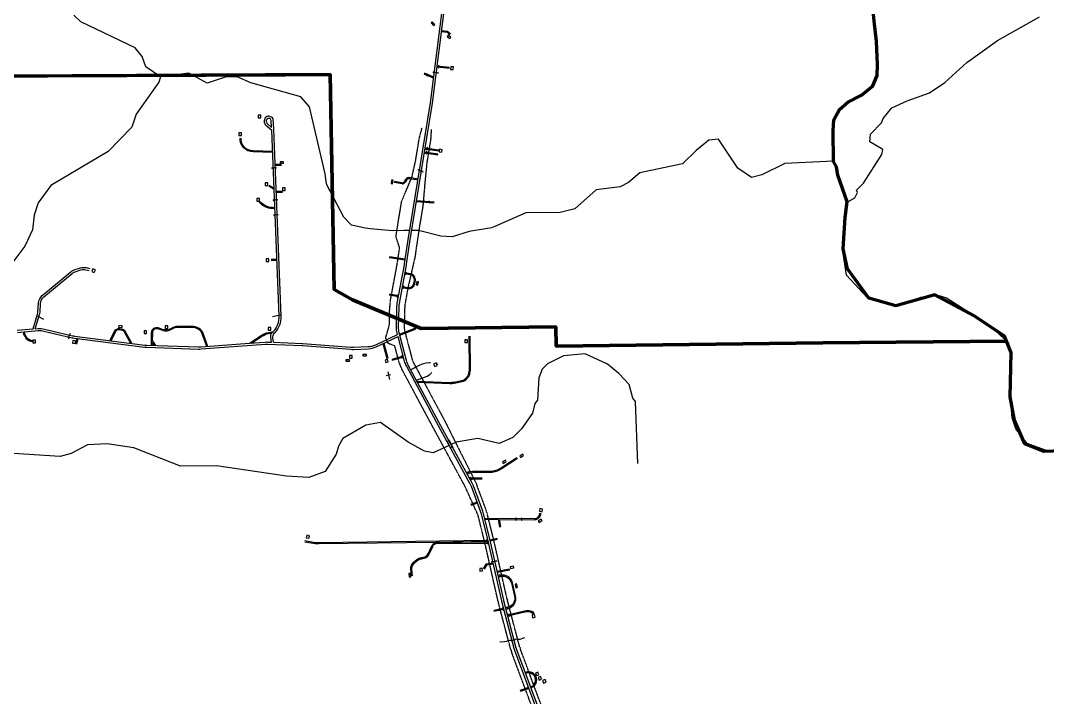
# Model space of a CAD drawing. Header units: inches. Extents: x 2666812 to 2767151, y 580083 to 705712.
# Drawn here: x 2696405 to 2706359, y 670407 to 676969 of the extents above; entities that cross this region are included whole.
import ezdxf

# ---------------------------------------------------------------- set-up
doc = ezdxf.new("R2010")
doc.units = ezdxf.units.IN
doc.header["$MEASUREMENT"] = 0
doc.linetypes.add('PHANTOM', pattern=[2.5, 1.25, -0.25, 0.25, -0.25, 0.25, -0.25])
for name, color, linetype in [('HY-SHORE', 5, 'Continuous'), ('PLD-LANDBASE', 252, 'Continuous'), ('PLD-PAR', 1, 'Continuous')]:
    doc.layers.add(name, color=color, linetype=linetype)
doc.layers.add('PLD-REMOTE-BOUNDARY', color=40, linetype='Continuous', lineweight=80)

# ---------------------------------------------------------------- blocks, each defined once
blk = doc.blocks.new('HOUSETRL')
blk.add_lwpolyline([(-34, -15), (34, -15), (34, 15), (-34, 15)], close=True)
blk = doc.blocks.new('DWELLING2')
blk.add_lwpolyline([(28, -26), (28, 26), (-23, 26), (-23, -26)], close=True)
blk = doc.blocks.new('DRWAYCULVERT')
for p, q in [((-13.4, 2.1), (-9.7, 0)), ((-9.7, 0), (-13.4, -2.1)), ((-9.7, 0), (9.7, 0)), ((13.5, 2.2), (9.7, 0)), ((9.7, 0), (13.5, -2.2))]:
    blk.add_line(p, q)
blk = doc.blocks.new('CULVERT')
for p, q in [((-52, 7), (-41, 0)), ((-41, 0), (-52, -7)), ((-41, 0), (41, 0)), ((52, 7), (41, 0)), ((41, 0), (52, -7))]:
    blk.add_line(p, q)
blk = doc.blocks.new('CULVERT-LONG-PT1')
for p, q in [((-12, 7), (0, 0)), ((0, 0), (-12, -7))]:
    blk.add_line(p, q)
blk = doc.blocks.new('CULVERT-LONG-PT2')
for p, q in [((12, 7), (0, 0)), ((0, 0), (12, -7))]:
    blk.add_line(p, q)
blk = doc.blocks.new('BRIDGE-LONG-PT1')
for p, q in [((0, 0), (-7.4, 4)), ((0, -20), (-7.4, -24))]:
    blk.add_line(p, q)
blk.add_lwpolyline([(0, 0), (0, -20)])
blk = doc.blocks.new('BRIDGE-LONG-PT2')
for p, q in [((0, 0), (7.4, 4)), ((0, -20), (7.4, -24))]:
    blk.add_line(p, q)
blk.add_lwpolyline([(0, 0), (0, -20)])
blk = doc.blocks.new('DRWAYCULVERT-LONG-PT1')
for p, q in [((-3.7, 2.1), (0, 0)), ((0, 0), (-3.7, -2.1))]:
    blk.add_line(p, q)
blk = doc.blocks.new('DRWAYCULVERT-LONG-PT2')
for p, q in [((3.7, 2.1), (0, 0)), ((0, 0), (3.7, -2.1))]:
    blk.add_line(p, q)
blk = doc.blocks.new('CHURCH')
blk.add_lwpolyline([(-28, -26), (28, -26), (28, 26), (-28, 26)], close=True)
for points in [[(-8, 41), (8, 41)], [(0, 26), (0, 50)]]:
    blk.add_lwpolyline(points)

msp = doc.modelspace()

# ---------------------------------------------------------------- linework, layer by layer
at = {"layer": 'HY-SHORE'}
for p, q in [((2704699.6, 676819.8), (2704662.6, 677127.9)), ((2696988.7, 676955.5), (2696921.4, 677021.6)), ((2697516.8, 676703.3), (2696988.7, 676955.5)), ((2705875.4, 676774.9), (2706281.1, 677004.9)), ((2704712.2, 676444.9), (2704699.6, 676819.8)), ((2705577.6, 676563.2), (2705875.4, 676774.9)), ((2697584.3, 676620.8), (2697516.8, 676703.3)), ((2697618.9, 676521.1), (2697584.3, 676620.8)), ((2705363.2, 676368.9), (2705577.6, 676563.2)), ((2697761.8, 676422.7), (2697618.9, 676521.1)), ((2698036.4, 676459.4), (2697761.8, 676422.7)), ((2698212.4, 676361.4), (2698036.4, 676459.4)), ((2697745.8, 676372.7), (2697524.3, 676061.6)), ((2697761.8, 676422.7), (2697745.8, 676372.7)), ((2698386.9, 676421.6), (2698212.4, 676361.4)), ((2698503.6, 676423), (2698386.9, 676421.6)), ((2698637.6, 676366.4), (2698503.6, 676423)), ((2699122.9, 676230.1), (2698637.6, 676366.4)), ((2704639, 676302.1), (2704688.2, 676360.9)), ((2704688.2, 676360.9), (2704712.2, 676444.9)), ((2705214.5, 676267.1), (2705363.2, 676368.9)), ((2704399, 676157.7), (2704639, 676302.1)), ((2704998.7, 676189.6), (2705214.5, 676267.1)), ((2699207.1, 676131.1), (2699122.9, 676230.1)), ((2704316.7, 676065.1), (2704399, 676157.7)), ((2704849.4, 676121.2), (2704998.7, 676189.6)), ((2697524.3, 676061.6), (2697483.9, 675936.3)), ((2699356.4, 675483), (2699207.1, 676131.1)), ((2704284.2, 675989.7), (2704316.7, 676065.1)), ((2704767.2, 676020.2), (2704849.4, 676121.2)), ((2704288.8, 675606.3), (2704284.2, 675989.7)), ((2704644.1, 675868.8), (2704751.1, 675978.5)), ((2704751.1, 675978.5), (2704767.2, 676020.2)), ((2697483.9, 675936.3), (2697253.4, 675700)), ((2704636.6, 675793.8), (2704644.1, 675868.8)), ((2703077.7, 675809.2), (2702954, 675707.6)), ((2703169.4, 675818.2), (2703077.7, 675809.2)), ((2703356, 675537), (2703169.4, 675818.2)), ((2704762.3, 675720), (2704636.6, 675793.8)), ((2697253.4, 675700), (2696698.7, 675368.7)), ((2702954, 675707.6), (2702822.1, 675580.9)), ((2704574.5, 675392.8), (2704754.5, 675670)), ((2704754.5, 675670), (2704762.3, 675720)), ((2702822.1, 675580.9), (2702406.3, 675492.7)), ((2703813.8, 675584.3), (2703590, 675473.2)), ((2704288.8, 675606.3), (2703813.8, 675584.3)), ((2704314.3, 675556.7), (2704288.8, 675606.3)), ((2704332, 675465.3), (2704314.3, 675556.7)), ((2699368.6, 675407.5), (2699356.4, 675483)), ((2702406.3, 675492.7), (2702299.1, 675399.7)), ((2703490.4, 675446.9), (2703356, 675537)), ((2703590, 675473.2), (2703490.4, 675446.9)), ((2704418.4, 675208), (2704332, 675465.3)), ((2696698.7, 675368.7), (2696575.7, 675200.6)), ((2699374.2, 675374.8), (2699368.6, 675407.5)), ((2699537, 675064.3), (2699374.2, 675374.8)), ((2702216.2, 675357.3), (2701983.3, 675329.4)), ((2702299.1, 675399.7), (2702216.2, 675357.3)), ((2704508.5, 675325.5), (2704574.5, 675392.8)), ((2701983.3, 675329.4), (2701776.9, 675143.6)), ((2704492.8, 675250.7), (2704517.2, 675300.5)), ((2704517.2, 675300.5), (2704508.5, 675325.5)), ((2696575.7, 675200.6), (2696535.6, 675083.7)), ((2704382.7, 674690.9), (2704418.4, 675208)), ((2704418.4, 675208), (2704492.8, 675250.7)), ((2696535.6, 675083.7), (2696520.4, 674941.6)), ((2701302.7, 675104.9), (2701003.6, 674973.7)), ((2701635.9, 675108.8), (2701302.7, 675104.9)), ((2701776.9, 675143.6), (2701635.9, 675108.8)), ((2700971, 674959.5), (2700754.7, 674923.8)), ((2701003.6, 674973.7), (2700971, 674959.5)), ((2696520.4, 674941.6), (2696447.3, 674782.1)), ((2700173.8, 674933.4), (2700121.3, 674932.8)), ((2700262.8, 674934.4), (2700199, 674933.7)), ((2700480.1, 674879.1), (2700262.8, 674934.4)), ((2700588.5, 674871.7), (2700480.1, 674879.1)), ((2700754.7, 674923.8), (2700588.5, 674871.7)), ((2696447.3, 674782.1), (2696283.1, 674563.7)), ((2704409.9, 674499.5), (2704382.7, 674690.9)), ((2704612.3, 674285), (2704409.9, 674499.5)), ((2704846.4, 674212.9), (2704612.3, 674285)), ((2705129.1, 674282.8), (2704954.8, 674214.1)), ((2705312.2, 674301.7), (2705129.1, 674282.8)), ((2705379.3, 674277.4), (2705312.2, 674301.7)), ((2705807.5, 674007.4), (2705379.3, 674277.4)), ((2704954.8, 674214.1), (2704846.4, 674212.9)), ((2705984.3, 673842.5), (2705807.5, 674007.4)), ((2706002.3, 673726.3), (2705984.3, 673842.5)), ((2701668.5, 673717.5), (2701511.1, 673640.7)), ((2701876.5, 673736.7), (2701668.5, 673717.5)), ((2702094.4, 673639.2), (2701876.5, 673736.7)), ((2705998.9, 673300.9), (2706002.3, 673726.3)), ((2701461.7, 673590.3), (2701429.3, 673506.6)), ((2701511.1, 673640.7), (2701461.7, 673590.3)), ((2702203.8, 673548.9), (2702094.4, 673639.2)), ((2701429.3, 673506.6), (2701415.3, 673289.6)), ((2702305, 673441.6), (2702203.8, 673548.9)), ((2702340, 673308.5), (2702305, 673441.6)), ((2701415.3, 673289.6), (2701390.4, 673255.8)), ((2702365.4, 673275.7), (2702340, 673308.5)), ((2702389, 672675.6), (2702365.4, 673275.7)), ((2706017.6, 673117.8), (2705998.9, 673300.9)), ((2701390.4, 673255.8), (2701366.5, 673163.9)), ((2699892.7, 673072), (2699751.3, 673045.2)), ((2700161.6, 672883.4), (2699892.7, 673072)), ((2701366.5, 673163.9), (2701259.9, 673012.7)), ((2706052.3, 673009.8), (2706017.6, 673117.8)), ((2699751.3, 673045.2), (2699527.9, 672917.8)), ((2701259.9, 673012.7), (2701177.5, 672928.4)), ((2706162.7, 672869.6), (2706052.3, 673009.8)), ((2697244.6, 672866.4), (2697053, 672855.8)), ((2697503.3, 672827.5), (2697244.6, 672866.4)), ((2699527.9, 672917.8), (2699487, 672842.3)), ((2700320.7, 672793.6), (2700161.6, 672883.4)), ((2700628.2, 672880.5), (2700579, 672858.1)), ((2700836.1, 672916), (2700628.2, 672880.5)), ((2701044.9, 672868.6), (2700836.1, 672916)), ((2701177.5, 672928.4), (2701044.9, 672868.6)), ((2706338.3, 672805.4), (2706162.7, 672869.6)), ((2696787.6, 672744.2), (2696337.3, 672772.5)), ((2696895.7, 672770.6), (2696787.6, 672744.2)), ((2697053, 672855.8), (2696895.7, 672770.6)), ((2697955.4, 672649.4), (2697503.3, 672827.5)), ((2699462.9, 672766.8), (2699356.5, 672598.9)), ((2699487, 672842.3), (2699462.9, 672766.8)), ((2700404.2, 672777.8), (2700320.7, 672793.6)), ((2700560.8, 672849.7), (2700404.2, 672777.8)), ((2706755.6, 672768.6), (2706338.3, 672805.4)), ((2698305.4, 672653.5), (2697955.4, 672649.4)), ((2698982, 672553), (2698305.4, 672653.5)), ((2699356.5, 672598.9), (2699198.9, 672538.8)), ((2699198.9, 672538.8), (2698982, 672553))]:
    msp.add_line(p, q, dxfattribs=at)
for points in [[(2700121.3, 674932.8), (2700012.8, 674931.1), (2699898.9, 674938.7), (2699794.7, 674948.5), (2699748, 674955), (2699613.5, 674986.5), (2699537, 675064.3)], [(2701201.8, 670971), (2701219.6, 670974.3), (2701227.4, 670973.8), (2701246.7, 670972.4), (2701258.3, 670974.6), (2701273.2, 670982.6), (2701291.6, 670989.6)], [(2701158.7, 670959.6), (2701144.8, 670958.1), (2701131.9, 670954.8), (2701113.5, 670949.3), (2701094.7, 670945.5), (2701049.1, 670942.5)]]:
    msp.add_lwpolyline(points, dxfattribs=at)
at = {"layer": 'PLD-LANDBASE'}
for p, q in [((2700486.7, 676863.5), (2700540, 676856.1)), ((2700488, 676873.5), (2700544.5, 676865.5)), ((2700540, 676856.1), (2700565.7, 676831.6)), ((2700544.5, 676865.5), (2700572.6, 676838.9)), ((2700409.4, 676420.3), (2700321.2, 676457.8)), ((2700442.2, 676518.6), (2700562.3, 676507)), ((2700443.5, 676528.5), (2700563.3, 676517)), ((2700408.1, 676410), (2700317.3, 676448.6)), ((2700318.8, 675686.7), (2700449.9, 675666)), ((2700320.4, 675696.6), (2700451.5, 675675.8)), ((2700325.1, 675725.7), (2700457.9, 675704.7)), ((2700326.7, 675735.6), (2700459.4, 675714.6)), ((2700102.4, 675387.4), (2700026.5, 675400.3)), ((2700104.1, 675397.3), (2700028.2, 675410.1)), ((2700136.8, 675427), (2700124.6, 675406.7)), ((2700145.4, 675421.9), (2700133.2, 675401.5)), ((2700255.5, 675422.5), (2700176.2, 675436)), ((2700258.2, 675432.2), (2700177.8, 675445.9)), ((2700241.9, 675214), (2700414.7, 675202.2)), ((2700243.5, 675223.9), (2700415.3, 675212.2)), ((2700132.4, 674647.5), (2699978.9, 674669.1)), ((2700133.9, 674657.4), (2699980.3, 674679)), ((2700180.7, 674504.8), (2700129.5, 674513)), ((2700182.3, 674514.7), (2700131.3, 674522.8)), ((2700105.4, 674382.3), (2700157.1, 674372.1)), ((2700107.2, 674392.2), (2700159, 674381.9)), ((2700218.1, 674422.8), (2700222.1, 674447.3)), ((2700227.9, 674421.2), (2700232, 674445.7)), ((2700068.1, 674290.6), (2699978, 674306.7)), ((2700069.9, 674300.5), (2699979.7, 674316.6)), ((2696631.9, 674071.5), (2696576.1, 674100.2)), ((2698846, 674101.2), (2698921.6, 674116.3)), ((2700079.6, 673927.6), (2700237.1, 673990.6)), ((2700082.2, 673917.9), (2700240.8, 673981.3)), ((2700114.1, 673717), (2700002.3, 673684.7)), ((2700116.7, 673707.3), (2700005.1, 673675.1)), ((2700540.5, 672887), (2700573, 672827.2)), ((2700558.1, 672896.6), (2700590.6, 672836.8))]:
    msp.add_line(p, q, dxfattribs=at)
for points in [[(2700059.7, 673924.8), (2700055.6, 673940.4, -0.069523), (2700049.1, 673995.4), (2700053.5, 674197.3, -0.040359), (2700056.7, 674229.4), (2700125.7, 674602.2, 0.009369), (2700126.9, 674609.6), (2700158.4, 674825.1), (2700377.3, 676171.7), (2700505.5, 677165.6), (2700520.3, 677279.8, 0.035145), (2700522.4, 677314.9), (2700518.4, 677655)], [(2700460.5, 673076), (2700163.6, 673629.1, -0.059195), (2700146.3, 673673.1), (2700075.7, 673942.8, -0.069523), (2700069.2, 673997.7), (2700073.4, 674195.2, -0.040359), (2700076.7, 674227.3), (2700145.4, 674598.9, 0.009369), (2700146.6, 674606.3), (2700178.3, 674822.7), (2700397.1, 676168.8), (2700525.3, 677163), (2700540.3, 677278.7, 0.035145), (2700542.4, 677313.7), (2700538.4, 677655.8)], [(2698857.8, 673850.6), (2698850.9, 673893.2, -0.227593), (2698863.2, 673934.7), (2698874, 673946.6, 0.196241), (2698930.7, 674102.9), (2698859.2, 675914.1, 0.007195), (2698858.9, 675920.4), (2698852.3, 676016.2, 0.307901), (2698838.4, 676033.8), (2698812.2, 676042.2, 0.242361), (2698794.2, 676039.1), (2698778.7, 676027.5, 0.160967), (2698771.5, 676017.2), (2698765.8, 675998, 0.172247), (2698766.5, 675984.7), (2698776, 675961.7, 0.120583), (2698781.7, 675954), (2698839.5, 675905.5)], [(2698838, 675932.9), (2698833.3, 676001.2, 0.307901), (2698819.4, 676018.9), (2698816, 676020, 0.242361), (2698797.9, 676016.9), (2698796, 676015.5, 0.160967), (2698788.8, 676005.2), (2698787, 675999.1, 0.172247), (2698787.7, 675985.8), (2698792.6, 675973.8, 0.120583), (2698798.2, 675966.2), (2698838, 675932.9)], [(2698855.5, 673955.9), (2698859.2, 673960, 0.196241), (2698910.8, 674102.1), (2698839.5, 675905.5)], [(2698846.7, 675690.8), (2698658.3, 675694.9, -0.420941), (2698533.5, 675828.2, -0.420941)], [(2698846.3, 675700.8), (2698658.6, 675704.9, -0.420941), (2698543.5, 675827.8, -0.956387)], [(2698869.6, 675144.5), (2698845.1, 675145.7, -0.204801), (2698716.8, 675208.1, -0.204801)], [(2698869.2, 675154.6), (2698845.6, 675155.7, -0.204801), (2698724.3, 675214.6, -2.19115)], [(2696526.2, 673979), (2696569.8, 674123.5, 0.054943), (2696573.8, 674145.1), (2696580.3, 674232.7, -0.203084), (2696615.9, 674302.1), (2696893.3, 674533.7, -0.094763), (2696926.1, 674552), (2696985.7, 674571.6, -0.140014), (2697040.6, 674573.8), (2697076.4, 674565.1)], [(2696547.7, 673980.8), (2696589.3, 674118.8, 0.054943), (2696593.7, 674142.5), (2696599.9, 674227, -0.203084), (2696632, 674289.4), (2696904.6, 674517.2, -0.094763), (2696934.2, 674533.6), (2696989.3, 674551.7, -0.140014), (2697038.7, 674553.7), (2697071.7, 674545.6)], [(2696374.8, 673946.4), (2696575.8, 673963.1, -0.079124), (2696632.3, 673958.9), (2696904, 673894.5, 0.026432), (2696926.9, 673890.3), (2697607.2, 673803.4, 0.023415), (2697627.7, 673801.8), (2698130.8, 673785, 0.027135), (2698154.6, 673785.5), (2698778.6, 673832.4, -0.028418), (2698799, 673832.8), (2699133.7, 673819.9, -0.00968), (2699140.6, 673819.5), (2699437.7, 673796.5, -0.002368), (2699439.4, 673796.4), (2699603.7, 673782.1, 0.03304), (2699632.8, 673781.5), (2699776.1, 673788, 0.097496), (2699851.2, 673806.4), (2700064.8, 673905.4)], [(2696547.7, 673980.8), (2696574.2, 673983, -0.079124), (2696636.9, 673978.3), (2696908.6, 673913.9, 0.026432), (2696929.4, 673910.2), (2697609.7, 673823.3, 0.023415), (2697628.4, 673821.8), (2698131.4, 673805, 0.027135), (2698153.1, 673805.4), (2698624.1, 673840.9)], [(2697271.8, 673866.4), (2697315.7, 673956.3, -0.327164), (2697368.1, 673983.8), (2697383.2, 673981.5, -0.23588), (2697419.7, 673955.8), (2697482.6, 673839.5)], [(2697282.3, 673865.1), (2697324.7, 673951.9, -0.327164), (2697366.6, 673973.9), (2697381.7, 673971.6, -0.23588), (2697410.9, 673951.1), (2697470.4, 673841.1)], [(2698219.7, 673810.4), (2698173.5, 673936.6, 0.310683), (2698081.1, 674002.2), (2697929.2, 674004.5, 0.137951), (2697876.9, 673990.6), (2697864.8, 673983.5, -0.216806), (2697782.4, 673974.7), (2697738.2, 673989.4, 0.508961), (2697672.5, 673942.3), (2697671.5, 673820.3)], [(2698209.4, 673809.7), (2698164.2, 673933.2, 0.310682), (2698081, 673992.2), (2697931.9, 673994.5, 0.137952), (2697879.5, 673980.6), (2697865.9, 673972.6, -0.216806), (2697783.6, 673963.8), (2697735.1, 673979.9, 0.508961), (2697682.5, 673942.2), (2697681.9, 673866.2)], [(2696431, 673951, 0.351822), (2696520.4, 673856.3)], [(2696441, 673951.9, 0.35192), (2696521.7, 673866.2, 0.329091)], [(2698624.1, 673840.9), (2698737.7, 673916.5, -0.095379), (2698807.5, 673945.8), (2698855.5, 673955.9)], [(2698644.5, 673842.4), (2698743.3, 673908.2, -0.095379), (2698809.5, 673936), (2698841.1, 673942.6)], [(2698837.4, 673851.4), (2698829.7, 673899.5, -0.290816), (2698855.5, 673955.9)], [(2698857.8, 673850.6), (2699134.4, 673839.9, -0.00968), (2699142.2, 673839.5), (2699439.3, 673816.5, -0.002368), (2699441.2, 673816.3), (2699605.5, 673802, 0.03304), (2699631.9, 673801.5), (2699772.1, 673807.9, 0.097496), (2699847.2, 673826.2), (2700059.7, 673924.8)], [(2700437.8, 673076), (2700144.8, 673621.8, -0.059195), (2700127.6, 673665.7), (2700064.8, 673905.4)], [(2700247.1, 673473.5), (2700564, 673461.8, 0.055462), (2700608.1, 673465.1), (2700679.9, 673478.6, 0.167443), (2700725.3, 673504.3), (2700732.6, 673512.6, 0.14415), (2700751.7, 673553.6), (2700755.1, 673576.3), (2700753.3, 673910.6)], [(2700252.6, 673463.3), (2700564.7, 673451.8, 0.055462), (2700608.8, 673455.1), (2700685.2, 673469.4, 0.167443), (2700730.5, 673495.1), (2700742, 673508.2, 0.14415), (2700761.1, 673549.2), (2700765.1, 673575.6), (2700763.3, 673910.7)], [(2698624.1, 673840.9), (2698777.1, 673852.4, -0.028418), (2698799.8, 673852.8), (2698837.4, 673851.4)], [(2701541.7, 669933.3), (2701196.6, 670862, -0.024522), (2701190.7, 670880.7), (2701070.2, 671337.8, -0.008951), (2701068.5, 671344.8), (2700940.8, 671910.6, 0.005159), (2700939.9, 671914.6), (2700873.4, 672183.2, 0.028392), (2700866.7, 672204.8), (2700775.2, 672450.9, 0.035006), (2700763.6, 672476.4), (2700437.8, 673076)], [(2701608.2, 669671.7), (2701607.5, 669695.3, 0.039595), (2701603.7, 669729.8), (2701570.3, 669904.9, 0.041848), (2701560.4, 669940.3), (2701215.3, 670869, -0.024522), (2701210, 670885.8), (2701089.5, 671342.9, -0.008951), (2701088, 671349.2), (2700960.3, 671915, 0.005159), (2700959.3, 671919.4), (2700892.8, 672188, 0.028392), (2700885.5, 672211.8), (2700793.9, 672457.9, 0.035006), (2700781.2, 672485.9), (2700460.5, 673076)], [(2701215.7, 672730.7), (2701068, 672634.2), (2701047, 672622.4, -0.130608), (2700947.5, 672596.8), (2700814.2, 672597.9, 0.035664), (2700785.8, 672596.1), (2700725.8, 672587.9)], [(2701221.1, 672722.3), (2701073.2, 672625.7), (2701049.5, 672612.4, -0.130608), (2700950.1, 672586.8), (2700814.8, 672587.9, 0.035664), (2700786.4, 672586.1), (2700730.9, 672578.5)], [(2700903.4, 672145), (2701385.8, 672140.6, 0.143503), (2701412.9, 672148.2), (2701413.9, 672148.9, 0.235593), (2701437.1, 672187), (2701437.6, 672193.2)], [(2701043.9, 672133.7), (2701388.6, 672130.6, 0.143503), (2701415.7, 672138.2), (2701423.4, 672143.1, 0.235593), (2701446.7, 672181.2), (2701447.6, 672192.3)], [(2699158.9, 671917.4), (2699259.1, 671900.8, 0.044661), (2699294.7, 671898.1), (2700430, 671914.1)], [(2699160.6, 671927.3), (2699259.9, 671910.8, 0.044661), (2699295.4, 671908.1), (2700935.8, 671931.2)], [(2700194, 671584.3), (2700187.7, 671653.4, -0.246876), (2700214.4, 671717.9), (2700247, 671745.1, -0.162448), (2700291.2, 671762.4), (2700293.9, 671762.5, 0.274629), (2700357.8, 671804.9), (2700392.2, 671876.4, -0.130114), (2700417.1, 671905.6, -0.149725), (2700428.3, 671909.1), (2700939.9, 671914.3)], [(2700204, 671585.3), (2700198.1, 671649.1, -0.246876), (2700224.8, 671713.6), (2700250.8, 671735.3, -0.162448), (2700295.1, 671752.5), (2700300.4, 671752.8, 0.274629), (2700364.2, 671795.2), (2700400, 671869.5, -0.106305), (2700419.3, 671894.5, -0.173821), (2700432, 671899.1), (2700942.2, 671904.4)], [(2701175.3, 671506), (2701172.2, 671518.3, 0.397105), (2701056.7, 671592.4), (2701035, 671588.3)], [(2701037.2, 671578.5), (2701058.5, 671582.5, -0.397105), (2701162.5, 671515.9), (2701165.5, 671503.7)], [(2701165.5, 671503.7), (2701193.9, 671390.2, -0.424774), (2701125.2, 671280.3), (2701107, 671276.5)], [(2701109.6, 671266.8), (2701127.3, 671270.6, 0.424774), (2701203.6, 671392.6), (2701175.3, 671506)], [(2701125.3, 671207.3), (2701305.7, 671249.8, -0.122872), (2701334.8, 671249.4), (2701361.7, 671242.3, -0.277719), (2701376.1, 671227.5), (2701378.8, 671215.9)], [(2701127.8, 671197.7), (2701305.6, 671239.5, -0.122872), (2701334.6, 671239.1), (2701353.3, 671234.2, -0.277719), (2701367.7, 671219.4), (2701369, 671213.7)], [(2701352.4, 670500.2, 1.05385), (2701297.1, 670649, 1.05385)], [(2701348.9, 670509.6, 1.061852), (2701300.6, 670639.6, 33.335294)]]:
    msp.add_lwpolyline(points, format="xyb", dxfattribs=at)
for points in [[(2700342.6, 676450.8), (2700352.4, 676446.5), (2700339.6, 676437.5), (2700349.3, 676433.3)], [(2698872.6, 675575.8), (2698933.3, 675577.1)], [(2698873, 675565.9), (2698933.5, 675567.1)], [(2698879.8, 675540), (2698848, 675538.5)], [(2698862.2, 675331.4), (2698811, 675363)], [(2698861.7, 675343.5), (2698816.3, 675371.5)], [(2698882.9, 675314.8), (2698943.6, 675316.1)], [(2698883.3, 675304.8), (2698943.8, 675306.1)], [(2698892, 675230.6), (2698860.3, 675229.1)], [(2700363.2, 675217.1), (2700373, 675216.5), (2700361, 675204.6), (2700370.6, 675203.9)], [(2698897.8, 675084.6), (2698866, 675083.1)], [(2698833.6, 674654.5), (2698888.9, 674657)], [(2698834.1, 674644.5), (2698889.2, 674647)], [(2696373.2, 673966.3), (2696526.2, 673979)], [(2696949, 673887.5), (2696937.4, 673835)], [(2696959, 673886.2), (2696947.2, 673832.9)], [(2697681.9, 673866.2), (2697713.7, 673818.9)], [(2697681.5, 673820), (2697681.7, 673848.6)], [(2697681.7, 673848.6), (2697701.4, 673819.3)], [(2698644.8, 673842.4), (2698645.4, 673842.5)], [(2699916.9, 673836.8), (2699956.9, 673694.5)], [(2699926.1, 673841.1), (2699966.5, 673697.2)], [(2700379.9, 673651.3), (2700369.8, 673649.4), (2700336.4, 673647.9), (2700298.4, 673638), (2700267.2, 673625.1), (2700236.6, 673610.2), (2700220.9, 673600.8), (2700188.4, 673583.5)], [(2699949, 673527.8), (2699990.4, 673537.4)], [(2699963.9, 673562.6), (2699980.7, 673489.1)], [(2700242.1, 673482.9), (2700346.3, 673523.3), (2700372.9, 673537), (2700392.6, 673557.5)], [(2700754.7, 672534.7), (2700880.6, 672535)], [(2700760.1, 672524.7), (2700880.6, 672525)], [(2700770.2, 672282.1), (2700829.9, 672303.8)], [(2700773.7, 672272.7), (2700833.4, 672294.4)], [(2700905.9, 672135), (2701033.6, 672133.8)], [(2701033.6, 672133.8), (2701042.1, 672096.3)], [(2701043.9, 672133.7), (2701051.9, 672098.5)], [(2701203.7, 672145.5), (2701214.7, 672145.7), (2701203.5, 672128.7), (2701215, 672129.1)], [(2701261, 672145.3), (2701262.1, 672125.2)], [(2700422.2, 671909), (2700422.4, 671909)], [(2700430, 671914.1), (2700938.2, 671921.2)], [(2700926.1, 671933.6), (2700932.2, 671900.5)], [(2700955.3, 671935.4), (2701025.1, 671950.6)], [(2700957.7, 671925.7), (2701027.2, 671940.8)], [(2700986.4, 671708.6), (2700915.7, 671698.9), (2700890, 671655.4)], [(2700988.6, 671698.8), (2700921.8, 671689.7), (2700898.7, 671650.3)], [(2701024.4, 671630.8), (2701144.9, 671654.5)], [(2701026.6, 671621.1), (2701146.8, 671644.7)], [(2700991, 671251.9), (2701087.4, 671272.3)], [(2700993.1, 671242.2), (2701090, 671262.7)], [(2701039, 671263.7), (2701048.1, 671265.7), (2701041.6, 671250.6), (2701051.3, 671252.8)], [(2701162.2, 670960.6), (2701196.9, 670969.8)], [(2701329.9, 670503.4), (2701244.5, 670476.3)], [(2701333.3, 670494), (2701247.5, 670466.7)], [(2701282.8, 670489.5), (2701290.1, 670492), (2701286.1, 670477.7), (2701293.7, 670480.1)]]:
    msp.add_lwpolyline(points, dxfattribs=at)
at = {"layer": 'PLD-LANDBASE', "linetype": 'PHANTOM'}
for points in [[(2700390.3, 673050.4), (2700097.3, 673596.2, -0.059195), (2700075.3, 673652), (2700033.1, 673813.4), (2699969, 673839), (2699943.9, 673893.1), (2699979.5, 674013.4), (2699983.5, 674198.8, -0.040346), (2699987.9, 674242.1), (2700056.4, 674611.3), (2700079.2, 674766.9), (2700044.2, 674873.6), (2700056, 674953.7), (2700098.6, 675213.8), (2700198.5, 675451.6), (2700234.5, 675610, 0.015277), (2700234.7, 675611.2), (2700270.8, 675831.1, -0.025562), (2700271.2, 675833.1), (2700296.6, 675926.7)], [(2700385.4, 675912.1), (2700379.5, 675814.3), (2700344.3, 675599.4), (2700326.6, 675429.9), (2700304.5, 675171.4), (2700263.5, 674921.7), (2700227.8, 674677.7), (2700158.8, 674375.2), (2700130.8, 674217.3, 0.040359), (2700128.4, 674194.1), (2700124.2, 673996.5, 0.069523), (2700128.9, 673956.7), (2700199.5, 673687, 0.059195), (2700212, 673655.1), (2700508.9, 673102.3), (2700826.7, 672470.1)], [(2701508.9, 669921.1), (2701163.8, 670849.8, -0.024522), (2701156.8, 670871.8), (2701036.3, 671328.9, -0.008951), (2701034.3, 671337.1), (2700906.7, 671902.9, 0.005159), (2700905.9, 671906.2), (2700839.4, 672174.7), (2700723.6, 672431.7, 0.034934), (2700715.3, 672450.2), (2700390.3, 673050.4)], [(2701593.2, 669952.5), (2701248.1, 670881.2, -0.024522), (2701243.8, 670894.7), (2701123.4, 671351.9, -0.008951), (2701122.1, 671356.9), (2700994.5, 671922.7, 0.005159), (2700993.3, 671927.8), (2700926.8, 672196.4, 0.028392), (2700918.3, 672224), (2700826.7, 672470.1)]]:
    msp.add_lwpolyline(points, format="xyb", dxfattribs=at)
at = {"layer": 'PLD-LANDBASE'}
for centre, radius, start, end in [((2700107.4, 675417), 30, 260.36643, 328.99163), ((2700107.4, 675417), 20, 260.36643, 328.99163), ((2700171.1, 675406.4), 40, 80.36148, 148.99163), ((2700171.1, 675406.4), 30, 80.36148, 148.99163), ((2700172.8, 674455.5), 50, 350.65147, 80.91221), ((2700172.8, 674455.5), 60, 350.65147, 80.91221), ((2700168.7, 674430.9), 60, 258.78172, 350.65147), ((2700168.7, 674430.9), 50, 258.78172, 350.65147)]:
    msp.add_arc(centre, radius, start, end, dxfattribs=at)
at = {"layer": 'PLD-REMOTE-BOUNDARY'}
for points in [[(2693584, 676419.6), (2698971.9, 676441.6), (2699406.7, 676445.3), (2699446.4, 674361.9), (2699622.6, 674262.6), (2700287.6, 673983), (2701594.1, 673999.4), (2701597.2, 673811.9), (2704180.5, 673844.6), (2705961.3, 673861.4), (2705942.1, 673909.4), (2705648.7, 674105), (2705268.3, 674311.4), (2704888, 674202.7), (2704627.2, 674278.8), (2704420.7, 674561.2), (2704377.2, 674756.7), (2704399, 675060.9), (2704415.9, 675211.3), (2704325.5, 675471.2), (2704312.3, 675550.3), (2704285.9, 675603), (2704282.1, 675902.5), (2704287.7, 676007.6), (2704344.1, 676107.1), (2704422.1, 676176.9), (2704556.5, 676244.1), (2704666.7, 676335.5), (2704707.1, 676434.9), (2704712.4, 676542.4), (2704701.7, 676765.4), (2704677.5, 676961.6), (2704658.7, 677171.2)], [(2706583.3, 672801.4), (2706322.5, 672790.6), (2706137.7, 672866.6), (2706039.9, 673094.7), (2705996.4, 673322.9), (2706007.3, 673746.5), (2705961.3, 673861.4), (2704180.5, 673844.6), (2701597.2, 673811.9), (2701594.1, 673999.4), (2700287.6, 673983), (2699622.6, 674262.6), (2699446.4, 674361.9), (2699406.7, 676445.3), (2696278, 676430.6), (2690950.6, 676392.6), (2688360.3, 676366.1), (2688484.5, 668428.4), (2683142.7, 668376.4), (2683209.1, 660478.7)]]:
    msp.add_lwpolyline(points, dxfattribs=at)

# ---------------------------------------------------------------- block references
at = {"layer": 'PLD-LANDBASE'}
for name, p, xscale, yscale, zscale, rotation in [('CULVERT', (2700426.2, 676464.7), 0.5, 0.5, 0.5, 352.8557162888291), ('CULVERT-LONG-PT2', (2698848, 675538.5), 0.5, 0.5, 0.5, 182.6930063191126), ('CULVERT-LONG-PT1', (2698879.8, 675540), 0.5, 0.5, 0.5, 182.6930063191126), ('CULVERT', (2700281.4, 675513.6), 0.5, 0.5, 0.5, 336.5280921506913), ('CULVERT-LONG-PT2', (2698860.3, 675229.1), 0.5, 0.5, 0.5, 182.6930063191126), ('CULVERT-LONG-PT1', (2698892, 675230.6), 0.5, 0.5, 0.5, 182.6930063191126), ('CULVERT-LONG-PT2', (2698866, 675083.1), 0.5, 0.5, 0.5, 182.6930063191126), ('CULVERT-LONG-PT1', (2698897.8, 675084.6), 0.5, 0.5, 0.5, 182.6930063191126), ('CULVERT', (2696877, 673910.2), 0.4999999999999999, 0.4999999999999999, 0.4999999999999999, 71.50384736652396), ('CULVERT-LONG-PT1', (2700926.1, 671933.6), 0.5, 0.5, 0.5, 280.4782303039502), ('CULVERT-LONG-PT2', (2700932.2, 671900.5), 0.5, 0.5, 0.5, 280.4782303039502), ('CULVERT', (2700993.8, 671726.6), 0.5, 0.5, 0.5, 10.47155395472511), ('CULVERT-LONG-PT1', (2701162.2, 670960.6), 0.5, 0.5, 0.5, 14.82097940301281), ('CULVERT-LONG-PT2', (2701196.9, 670969.8), 0.5, 0.5, 0.5, 14.82097940301281)]:
    msp.add_blockref(name, p, dxfattribs=dict(at, xscale=xscale, yscale=yscale, zscale=zscale, rotation=rotation))
for name, p, rotation in [('DRWAYCULVERT', (2700455.9, 676521.7), 83.65742912710616), ('DRWAYCULVERT', (2700339.8, 675688.5), 79.40662504146118), ('DRWAYCULVERT', (2700346.2, 675727.4), 79.40662504146118), ('DRWAYCULVERT', (2700139.6, 674515.9), 76.75714184383239), ('DRWAYCULVERT', (2700115.4, 674385.2), 76.75714184383239), ('DRWAYCULVERT', (2700056.2, 674296.9), 80.02243289797373), ('DRWAYCULVERT', (2700099.1, 673707.4), 286.9096676333415), ('BRIDGE-LONG-PT1', (2700558.1, 672896.6), 298.5174220015108), ('BRIDGE-LONG-PT2', (2700590.6, 672836.8), 298.5174220015108), ('DRWAYCULVERT', (2700747.6, 672585.8), 293.2188938528459), ('DRWAYCULVERT', (2700771.7, 672529.5), 293.7848682995773), ('DRWAYCULVERT-LONG-PT1', (2701261, 672145.3), 273.13804244477), ('DRWAYCULVERT-LONG-PT2', (2701262.1, 672125.2), 273.13804244477), ('DRWAYCULVERT', (2701048.3, 671585.3), 281.3143293794984), ('DRWAYCULVERT', (2701080.6, 671265.9), 284.6694718826515), ('DRWAYCULVERT', (2701122.9, 671274.2), 284.0417829761676), ('DRWAYCULVERT', (2701140.8, 671205.5), 282.9511584807714)]:
    msp.add_blockref(name, p, dxfattribs=dict(at, rotation=rotation))
at = {"layer": 'PLD-PAR'}
for name, p, xscale, yscale, zscale, rotation in [('HOUSETRL', (2700401.8, 676938.9), 0.5, 0.5, 0.5, 313.7412435065831), ('HOUSETRL', (2700557.3, 676810.7), 0.4999999999999999, 0.4999999999999999, 0.4999999999999999, 321.2192672065099), ('DWELLING2', (2700585.7, 676507.5), 0.5, 0.5, 0.5, 356.8216235214199), ('DWELLING2', (2700477.7, 675705.3), 0.5, 0.5, 0.5, 80.99994108631923), ('HOUSETRL', (2700006.3, 675405), 0.5, 0.5, 0.5, 80.3664252924174), ('DWELLING2', (2698798.1, 674646.6), 0.4999999999410436, 0.4999999999410436, 0.4999999999410436, 1.040918658370201), ('DWELLING2', (2697112.1, 674544.9), 0.4999999999803944, 0.4999999999803944, 0.4999999999803944, 336.5096591791708), ('HOUSETRL', (2700251.5, 674422.2), 0.4999999999999999, 0.4999999999999999, 0.4999999999999999, 79.67953828725122), ('HOUSETRL', (2697372.9, 674002.5), 0.4999999998958505, 0.4999999998958505, 0.4999999998958505, 354.7126614659614), ('DWELLING2', (2696921, 673853.6), 0.5000000001206885, 0.5000000001206885, 0.5000000001206885, 352.3087890591701), ('DWELLING2', (2700724, 673861.5), 0.5, 0.5, 0.5, 359.9199059501727), ('DWELLING2', (2700724, 673861.5), 0.500000000055778, 0.500000000055778, 0.500000000055778, 359.9199059473839), ('DWELLING2', (2699604.6, 673710), 0.4999999998872267, 0.4999999998872267, 0.4999999998872267, 0.8551071950552834), ('DWELLING2', (2699952.6, 673669.1), 0.5000000000782935, 0.5000000000782935, 0.5000000000782935, 17.13620950281589), ('CHURCH', (2700426.7, 673632.1), 0.4999999999861826, 0.4999999999861826, 0.4999999999861826, 294.96852309295), ('HOUSETRL', (2701093.8, 672691.2), 0.5000000000099609, 0.5000000000099609, 0.5000000000099609, 32.76439946314532), ('HOUSETRL', (2701262, 672749.9), 0.5000000000099609, 0.5000000000099609, 0.5000000000099609, 32.76439946314532), ('DWELLING2', (2701448.7, 672222.9), 0.4999999998395462, 0.4999999998395462, 0.4999999998395462, 349.5126061634312), ('HOUSETRL', (2701050.8, 672078), 0.4999999999836388, 0.4999999999836388, 0.4999999999836388, 282.2497008948138), ('HOUSETRL', (2701441.2, 672120.4), 0.4999999998644525, 0.4999999998644525, 0.4999999998644525, 35.15556879678071), ('DWELLING2', (2699188.4, 671965), 0.4999999999076332, 0.4999999999076332, 0.4999999999076332, 350.9134157343713), ('HOUSETRL', (2701168.7, 671668.5), 0.5000000001789048, 0.5000000001789048, 0.5000000001789048, 11.07489530685944), ('HOUSETRL', (2700178.2, 671592.6), 0.4999999999959011, 0.4999999999959011, 0.4999999999959011, 96.244721585933), ('DWELLING2', (2700867.8, 671646.4), 0.4999999999412157, 0.4999999999412157, 0.4999999999412157, 4.897196461086585), ('HOUSETRL', (2701209.3, 671489.7), 0.4999999999957682, 0.4999999999957682, 0.4999999999957682, 282.9232093864828), ('DWELLING2', (2701376.2, 671195.4), 0.5000000002134293, 0.5000000002134293, 0.5000000002134293, 8.854496701603578), ('DWELLING2', (2701410.2, 670635), 0.4999999999693355, 0.4999999999693355, 0.4999999999693355, 21.89497915845381), ('DWELLING2', (2701437.4, 670591.7), 0.4999999999693355, 0.4999999999693355, 0.4999999999693355, 21.89497915845381), ('DWELLING2', (2701480.7, 670562.6), 0.4999999999693355, 0.4999999999693355, 0.4999999999693355, 21.89497915845381)]:
    msp.add_blockref(name, p, dxfattribs=dict(at, xscale=xscale, yscale=yscale, zscale=zscale, rotation=rotation))
at = {"layer": 'PLD-PAR', "xscale": 0.5, "yscale": 0.5, "zscale": 0.5}
for name, p in [('DWELLING2', (2698719.4, 676039.3)), ('DWELLING2', (2698533.2, 675866.8)), ('HOUSETRL', (2698938.2, 675592.5)), ('DWELLING2', (2698787.1, 675382)), ('DWELLING2', (2698954.3, 675333.6)), ('DWELLING2', (2698705.8, 675230.6)), ('DWELLING2', (2697817.6, 673997.5)), ('DWELLING2', (2698818.2, 673980)), ('DWELLING2', (2696536.6, 673857.8)), ('DWELLING2', (2697613.4, 673947.6)), ('HOUSETRL', (2699575.4, 673673.2)), ('HOUSETRL', (2699740.3, 673725.1))]:
    msp.add_blockref(name, p, dxfattribs=at)

doc.saveas('drawing.dxf')
